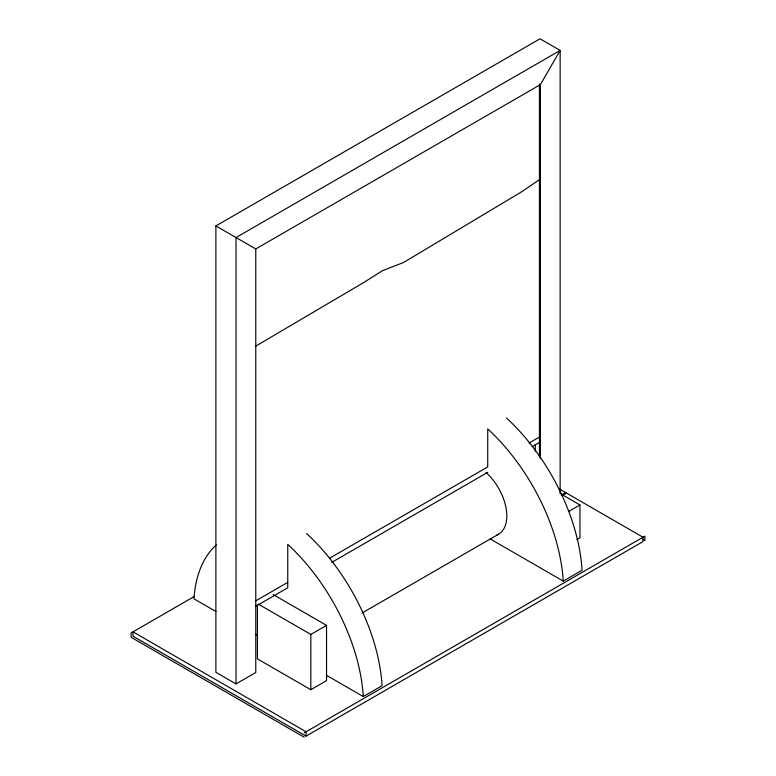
<?xml version="1.0" encoding="UTF-8"?>
<svg xmlns="http://www.w3.org/2000/svg" width="776" height="776" viewBox="0 0 776 776"><rect width="100%" height="100%" fill="white"/><g stroke="black" fill="none" stroke-linecap="round" stroke-linejoin="round"><path stroke-width="1.16" d="M539.485 179.644L521.715 191.74L403.646 262.443L382.49 270.688L363.469 282.668L255.876 346.067M215.893 225.932L255.77 248.95L255.77 672.511L236.02 683.908L215.893 672.288L215.893 225.932L540.018 38.8L560.146 50.421L560.146 493.148M255.77 248.95L540.397 84.632L560.146 50.421L236.02 237.553L236.02 683.908M194.194 596.521L131.115 632.944L131.115 637.29L304.173 737.2M255.857 600.779L287.75 582.369M329.596 558.206L487.726 466.91L487.726 428.905A150.04 86.621 60 0 1 563.25 581.108L582.058 570.244A150.04 86.621 60 0 0 506.534 418.041M529.164 442.989L539.456 437.043M255.857 606.211L287.75 587.801L287.75 544.354A150.04 86.621 60 0 1 363.275 696.557L382.083 685.703A150.04 86.621 60 0 0 306.559 533.49M331.691 562.425L487.726 472.341M532.249 446.636L539.456 442.475M258.457 604.203L310.827 634.438L326.541 625.378L326.541 680.649L310.827 689.718L257.409 658.882L257.409 604.805M561.94 494.651L565.597 492.547M561.97 495.719L566.538 493.09M362.13 612.972L498.551 534.208M568.818 511.374L579.963 504.943L579.963 537.846L576.927 539.601M304.173 732.854L644.885 536.148L644.885 540.494L642.79 539.281M306.054 736.114L306.054 731.768L132.997 631.858L132.997 636.204L306.054 736.114L643.003 541.58L643.003 537.235L559.515 489.035M539.456 84.089L540.397 84.632L540.397 458.567M560.136 493.497L579.963 504.943M490.092 538.874L563.25 581.108M273.113 594.532L326.541 625.378M215.922 611.488L193.981 598.82A150.04 86.621 60 0 1 216.242 544.985M255.634 634.419L257.729 635.622M326.696 675.44L363.275 696.557M539.456 85.292L539.456 456.957M535.314 444.308L535.314 451.554M310.827 634.438L310.827 689.718M485.902 472.4A39.906 23.037 60 0 1 506.146 508.503A39.906 23.037 60 0 1 496.747 535.081"/></g></svg>
